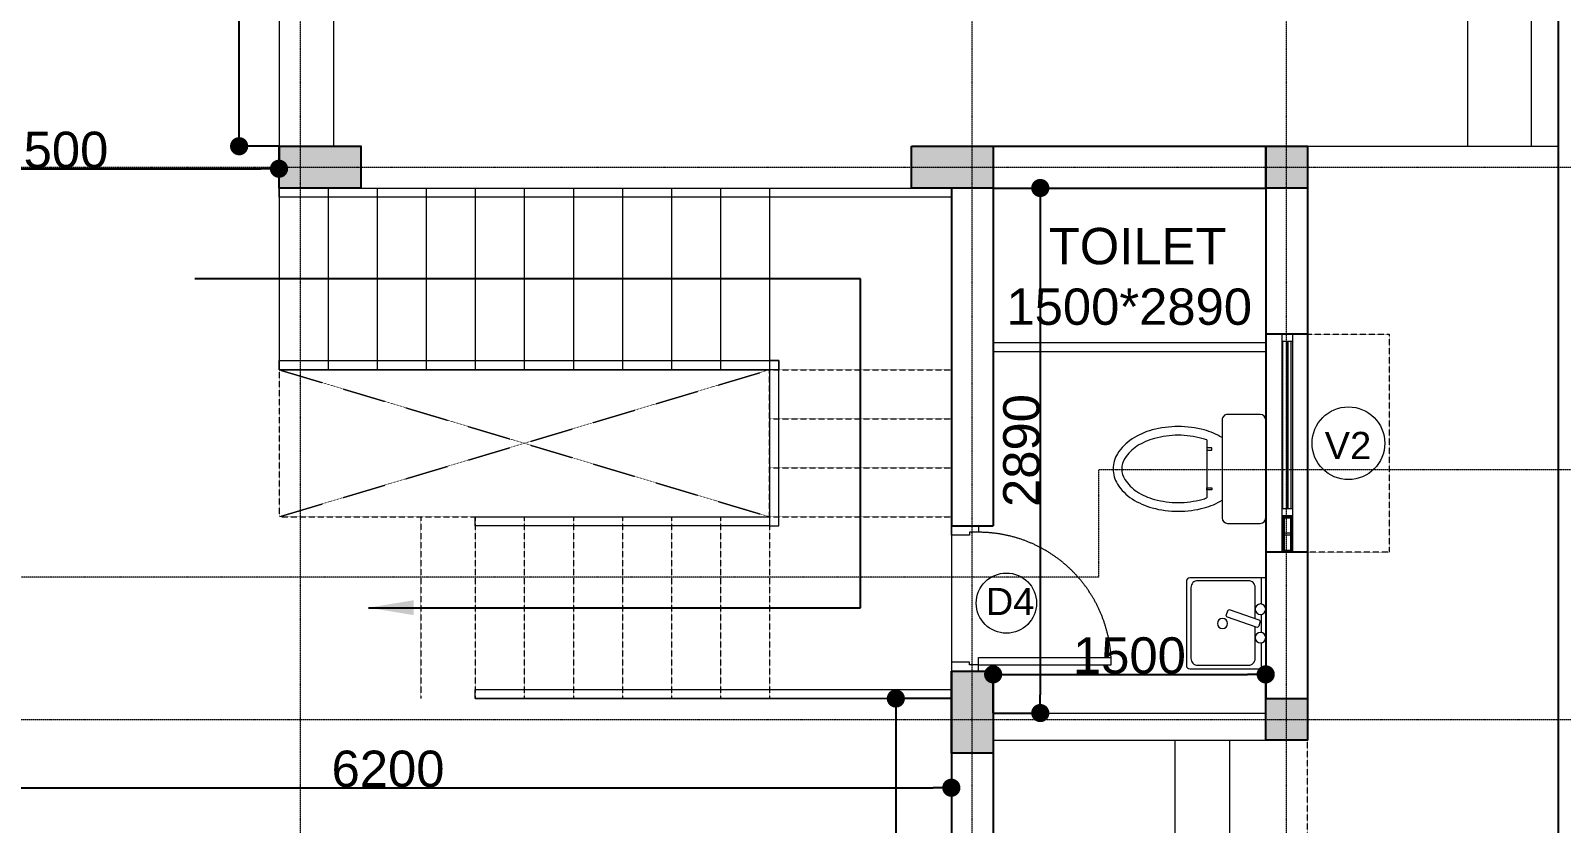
# Model space of a CAD drawing. Header units: millimetres. Extents: x -425671 to 598394, y -194194 to 343585.
# Drawn here: x 51402 to 59826, y 61605 to 65968 of the extents above; entities that cross this region are included whole.
import ezdxf

# ---------------------------------------------------------------- set-up
doc = ezdxf.new("R2010")
doc.units = ezdxf.units.MM
for name, pattern in [('ACAD_ISO10W100', [18, 12, -3, 0, -3]), ('DOT3', [0.06, 0, -0.06]), ('HIDDEN', [9.525, 6.35, -3.175])]:
    doc.linetypes.add(name, pattern=pattern)
for name, color, linetype, lineweight in [('150mm Wall', 250, 'Continuous', 13), ('230mm Wall', 250, 'Continuous', 25), ('bath fur', 250, 'Continuous', 5), ('Bathroom Door', 250, 'Continuous', 9), ('Centre line', 30, 'Continuous', 9), ('Column', 250, 'Continuous', 25), ('Cutout', 250, 'Continuous', 5), ('Guide', 7, 'Continuous', 18), ('Hidden', 250, 'Continuous', 5), ('Level', 250, 'Continuous', 13), ('Railing', 250, 'Continuous', 9), ('S-DIM', 30, 'Continuous', 13), ('Staircase', 250, 'Continuous', 9), ('TEXT', 30, 'DOT3', 9), ('VENT', 250, 'Continuous', 9)]:
    doc.layers.add(name, color=color, linetype=linetype, lineweight=lineweight)
doc.styles.get("Standard").update_dxf_attribs({"font": 'arial.ttf'})
doc.dimstyles.new('ISO-25', dxfattribs={"dimtxt": 200, "dimasz": 180, "dimexe": 1.25, "dimexo": 0.625, "dimtad": 1, "dimtxsty": 'Standard', "dimblk": 'DOT', "dimcen": 2.5, "dimadec": 0, "dimazin": 0, "dimtfac": 1, "dimtmove": 0, "dimatfit": 3, "dimfxl": 0, "dimarcsym": 0})

# ---------------------------------------------------------------- blocks, each defined once
blk = doc.blocks.new('WASH')
at = {"layer": 'bath fur', "linetype": 'Continuous'}
for p, q in [((2471147545.2, 936774026.3), (2471147545.2, 936774048.7)), ((2471147545.2, 936774048.7), (2471148045.2, 936774048.7)), ((2471148045.2, 936774048.7), (2471148045.2, 936774026.3))]:
    blk.add_line(p, q, dxfattribs=at)
at = {"layer": 'bath fur'}
blk.add_line((2471147744.7, 936774026.3), (2471147844.7, 936774026.3), dxfattribs=at)
for points in [[(2471147901.2, 936774026.3), (2471148045.2, 936774026.3), (2471148045.2, 936773630.6, -0.414214), (2471148026.6, 936773612), (2471147563.8, 936773612, -0.414214), (2471147545.2, 936773630.6), (2471147545.2, 936774026.3), (2471147688.2, 936774026.3)], [(2471147821.9, 936773990.6), (2471147992.9, 936773990.6, -0.414214), (2471148030.1, 936773953.4), (2471148030.1, 936773674.2, -0.414214), (2471147992.9, 936773637), (2471147602.1, 936773637, -0.414214), (2471147564.8, 936773674.2), (2471147564.8, 936773953.4, -0.414214), (2471147602.1, 936773990.6), (2471147773.9, 936773990.6)]]:
    blk.add_lwpolyline(points, format="xyb", dxfattribs=at)
blk.add_lwpolyline([(2471147800.6, 936774017.2), (2471147780.6, 936774010.2, 0.414214), (2471147773.8, 936773995.9), (2471147829.1, 936773839.2, 0.414214), (2471147843.3, 936773832.4), (2471147863.4, 936773839.5, 0.414214), (2471147870.2, 936773853.7), (2471147814.9, 936774010.4, 0.414214)], format="xyb", close=True, dxfattribs=at)
for centre, radius in [((2471147716.5, 936774019.7), 29), ((2471147873, 936774019.7), 29), ((2471147794.7, 936773810.9), 27.9)]:
    blk.add_circle(centre, radius, dxfattribs=at)
blk = doc.blocks.new('WC')
at = {"layer": 'bath fur', "linetype": 'Continuous'}
for p, q in [((2471147570.3, 936774641.7), (2471147390.3, 936774641.7)), ((2471147360.3, 936774611.7), (2471147360.3, 936774071.7)), ((2471147600.3, 936774071.7), (2471147600.3, 936774611.7)), ((2471147684.3, 936774182.3), (2471147684.3, 936774501.2)), ((2471147657.4, 936774456.9), (2471147684.4, 936774456.9)), ((2471147657.4, 936774445.2), (2471147657.4, 936774456.9)), ((2471147684.4, 936774445.2), (2471147657.4, 936774445.2)), ((2471147684.4, 936774456.9), (2471147684.4, 936774445.2)), ((2471147684.4, 936774238), (2471147657.4, 936774238)), ((2471147657.4, 936774238), (2471147657.4, 936774226.3)), ((2471147657.4, 936774226.3), (2471147684.4, 936774226.3)), ((2471147684.4, 936774226.3), (2471147684.4, 936774238)), ((2471147390.3, 936774041.7), (2471147570.3, 936774041.7))]:
    blk.add_line(p, q, dxfattribs=at)
for centre, radius, start, end in [((2471147390.3, 936774611.7), 30, 90, 180), ((2471147570.3, 936774611.7), 30, 0, 90), ((2471147799.7, 936774181.2), 388.2, 105.07314, 120.90344), ((2471147841.7, 936774025.2), 549.7, 90, 105.07314), ((2471147841.7, 936774025.2), 549.7, 74.92686, 90), ((2471147883.7, 936774181.2), 388.2, 56.96846, 74.92686), ((2471147799.7, 936774181.2), 340.2, 105.07314, 109.82401), ((2471147841.7, 936774025.2), 501.7, 90, 105.07314), ((2471147841.7, 936774025.2), 501.7, 74.92686, 90), ((2471147883.7, 936774181.2), 340.2, 56.96846, 74.92686), ((2471147947.7, 936774279.7), 222.7, 32.49978, 56.96846), ((2471147947.7, 936774279.7), 270.7, 32.49978, 56.96846), ((2471148045.1, 936774341.7), 107.2, 0, 32.49978), ((2471148045.1, 936774341.7), 155.2, 0, 32.49978), ((2471148045.1, 936774341.7), 107.2, 327.50022, 0), ((2471148045.1, 936774341.7), 155.2, 327.50022, 0), ((2471147883.7, 936774502.3), 340.2, 285.07314, 303.03154), ((2471147947.7, 936774403.8), 222.7, 303.03154, 327.50022), ((2471147947.7, 936774403.8), 270.7, 303.03154, 327.50022), ((2471147799.7, 936774502.3), 388.2, 239.09656, 254.92686), ((2471147799.7, 936774502.3), 340.2, 250.17599, 254.92686), ((2471147841.7, 936774658.2), 549.7, 254.92686, 270), ((2471147841.7, 936774658.2), 501.7, 254.92686, 270), ((2471147841.7, 936774658.2), 501.7, 270, 285.07314), ((2471147841.7, 936774658.2), 549.7, 270, 285.07314), ((2471147883.7, 936774502.3), 388.2, 285.07314, 303.03154), ((2471147390.3, 936774071.7), 30, 180, 270), ((2471147570.3, 936774071.7), 30, 270, 0)]:
    blk.add_arc(centre, radius, start, end, dxfattribs=at)
blk = doc.blocks.new('Door1')
at = {"layer": 'Bathroom Door'}
for p, q in [((1900.5856, 444.8857), (1899.8556, 444.8857)), ((1900.5856, 444.8457), (1899.8567, 444.8457))]:
    blk.add_line(p, q, dxfattribs=at)
for points in [[(1900.7356, 444.9207), (1900.5856, 444.9207), (1900.5856, 444.8857), (1900.6356, 444.8857), (1900.6356, 444.8707), (1900.7356, 444.8707), (1900.7356, 444.9207)], [(1900.5856, 444.8857), (1900.5856, 444.8457)], [(1900.7356, 444.1207), (1900.5856, 444.1207), (1900.5856, 444.1557), (1900.6356, 444.1557), (1900.6356, 444.1707), (1900.7356, 444.1707), (1900.7356, 444.1207)]]:
    blk.add_lwpolyline(points, dxfattribs=at)
at = {"layer": 'Bathroom Door', "linetype": 'HIDDEN', "ltscale": 20}
blk.add_arc((1900.5856, 444.8857), 0.73, 180, 270, dxfattribs=at)
blk = doc.blocks.new('Vent1')
at = {"layer": 'VENT', "linetype": 'Continuous'}
for points in [[(3464310, 845520), (3464250, 845520)], [(3464250, 844320), (3464250, 845520)], [(3464310, 845480), (3464250, 845480)], [(3464255, 844560), (3464255, 845480)], [(3464300, 844560), (3464300, 845480)], [(3464310, 844320), (3464310, 845520)], [(3464310, 844560), (3464250, 844560)], [(3464310, 844520), (3464250, 844520)], [(3464310, 844425), (3464250, 844425)], [(3464310, 844415), (3464250, 844415)], [(3464310, 844320), (3464250, 844320)]]:
    blk.add_lwpolyline(points, dxfattribs=at)
at = {"layer": 'VENT', "color": 4, "linetype": 'Continuous'}
for points in [[(3464277, 844560), (3464277, 845480)], [(3464283, 844560), (3464283, 845480)]]:
    blk.add_lwpolyline(points, dxfattribs=at)
at = {"layer": 'VENT', "linetype": 'Continuous'}
for points in [[(3464310, 844320), (3464310, 844520), (3464250, 844520), (3464250, 844320)], [(3464304, 844326), (3464304, 844514), (3464256, 844514), (3464256, 844326)], [(3464298, 844332), (3464298, 844508), (3464262, 844508), (3464262, 844332)]]:
    blk.add_lwpolyline(points, close=True, dxfattribs=at)
blk = doc.blocks.new('_Dot')
at = {"color": 0, "linetype": 'ByBlock', "lineweight": -2}
blk.add_line((-0.5, 0), (-1, 0), dxfattribs=at)
at = {"color": 0, "linetype": 'ByBlock', "const_width": 0.5}
blk.add_lwpolyline([(-0.25, 0, 1), (0.25, 0, 1)], format="xyb", close=True, dxfattribs=at)
blk = doc.blocks.new('*D185')
at = {"layer": 'Defpoints', "color": 0, "transparency": 16777216}
for p in [(56469, 62291.8), (56163.6, 56241.8), (56469, 56241.8)]:
    blk.add_point(p, dxfattribs=at)
at = {"layer": 'S-DIM', "color": 0, "lineweight": -2, "transparency": 16777216}
for p, q in [((56468.4, 62291.8), (56162.4, 62291.8)), ((56163.6, 62191.8), (56163.6, 56341.8)), ((56468.4, 56241.8), (56162.4, 56241.8))]:
    blk.add_line(p, q, dxfattribs=at)
at = {"layer": 'S-DIM', "color": 0, "lineweight": -2, "transparency": 16777216, "xscale": 100, "yscale": 100, "zscale": 100}
for p, rotation in [((56163.6, 62291.8), 90), ((56163.6, 56241.8), 270)]:
    blk.add_blockref('_Dot', p, dxfattribs=dict(at, rotation=rotation))
at = {"layer": 'S-DIM', "color": 0, "transparency": 16777216, "insert": (56060.9, 59266.8), "char_height": 200, "attachment_point": 5, "rotation": 90}
blk.add_mtext('6050', dxfattribs=at)
blk = doc.blocks.new('*D186')
at = {"layer": 'Defpoints', "color": 0, "transparency": 16777216}
for p in [(50269, 62291.8), (56469, 62291.8), (56469, 61800.8)]:
    blk.add_point(p, dxfattribs=at)
at = {"layer": 'S-DIM', "color": 0, "lineweight": -2, "transparency": 16777216}
for p, q in [((50269, 62291.2), (50269, 61799.6)), ((56469, 62291.2), (56469, 61799.6)), ((50369, 61800.8), (56369, 61800.8))]:
    blk.add_line(p, q, dxfattribs=at)
at = {"layer": 'S-DIM', "color": 0, "lineweight": -2, "transparency": 16777216, "xscale": 100, "yscale": 100, "zscale": 100, "rotation": 180}
blk.add_blockref('_Dot', (50269, 61800.8), dxfattribs=at)
at = {"layer": 'S-DIM', "color": 0, "lineweight": -2, "transparency": 16777216, "xscale": 100, "yscale": 100, "zscale": 100}
blk.add_blockref('_Dot', (56469, 61800.8), dxfattribs=at)
at = {"layer": 'S-DIM', "color": 0, "transparency": 16777216, "insert": (53369, 61903.6), "char_height": 200, "attachment_point": 5}
blk.add_mtext('6200', dxfattribs=at)
blk = doc.blocks.new('*D197')
at = {"layer": 'Defpoints', "color": 0, "transparency": 16777216}
for p in [(50269, 65331.8), (52769, 65331.8), (52769, 65207.7)]:
    blk.add_point(p, dxfattribs=at)
at = {"layer": 'S-DIM', "color": 0, "lineweight": -2, "transparency": 16777216}
for p, q in [((50269, 65331.2), (50269, 65206.4)), ((52769, 65331.2), (52769, 65206.4)), ((50369, 65207.7), (52669, 65207.7))]:
    blk.add_line(p, q, dxfattribs=at)
at = {"layer": 'S-DIM', "color": 0, "lineweight": -2, "transparency": 16777216, "xscale": 100, "yscale": 100, "zscale": 100, "rotation": 180}
blk.add_blockref('_Dot', (50269, 65207.7), dxfattribs=at)
at = {"layer": 'S-DIM', "color": 0, "lineweight": -2, "transparency": 16777216, "xscale": 100, "yscale": 100, "zscale": 100}
blk.add_blockref('_Dot', (52769, 65207.7), dxfattribs=at)
at = {"layer": 'S-DIM', "color": 0, "transparency": 16777216, "insert": (51519, 65310.4), "char_height": 200, "attachment_point": 5}
blk.add_mtext('2500', dxfattribs=at)
blk = doc.blocks.new('*D201')
at = {"layer": 'Defpoints', "color": 0, "transparency": 16777216}
for p in [(52549.6, 70101.8), (52769, 70101.8), (52769, 65331.8)]:
    blk.add_point(p, dxfattribs=at)
at = {"layer": 'S-DIM', "color": 0, "lineweight": -2, "transparency": 16777216}
for p, q in [((52768.4, 70101.8), (52548.4, 70101.8)), ((52549.6, 65431.8), (52549.6, 70001.8)), ((52768.4, 65331.8), (52548.4, 65331.8))]:
    blk.add_line(p, q, dxfattribs=at)
at = {"layer": 'S-DIM', "color": 0, "lineweight": -2, "transparency": 16777216, "xscale": 100, "yscale": 100, "zscale": 100}
for p, rotation in [((52549.6, 70101.8), 90), ((52549.6, 65331.8), 270)]:
    blk.add_blockref('_Dot', p, dxfattribs=dict(at, rotation=rotation))
at = {"layer": 'S-DIM', "color": 0, "transparency": 16777216, "insert": (52446.9, 67716.8), "char_height": 200, "attachment_point": 5, "rotation": 90}
blk.add_mtext('4770', dxfattribs=at)
blk = doc.blocks.new('*D203')
at = {"layer": 'Defpoints', "color": 0, "transparency": 16777216}
for p in [(58199, 62424.7), (56699, 62211.8), (58199, 62211.8)]:
    blk.add_point(p, dxfattribs=at)
at = {"layer": 'S-DIM', "color": 0, "lineweight": -2, "transparency": 16777216}
for p, q in [((56699, 62212.4), (56699, 62426)), ((56799, 62424.7), (58099, 62424.7)), ((58199, 62212.4), (58199, 62426))]:
    blk.add_line(p, q, dxfattribs=at)
at = {"layer": 'S-DIM', "color": 0, "lineweight": -2, "transparency": 16777216, "xscale": 100, "yscale": 100, "zscale": 100, "rotation": 180}
blk.add_blockref('_Dot', (56699, 62424.7), dxfattribs=at)
at = {"layer": 'S-DIM', "color": 0, "lineweight": -2, "transparency": 16777216, "xscale": 100, "yscale": 100, "zscale": 100}
blk.add_blockref('_Dot', (58199, 62424.7), dxfattribs=at)
at = {"layer": 'S-DIM', "color": 0, "transparency": 16777216, "insert": (57449, 62527.4), "char_height": 200, "attachment_point": 5}
blk.add_mtext('1500', dxfattribs=at)
blk = doc.blocks.new('*D204')
at = {"layer": 'Defpoints', "color": 0, "transparency": 16777216}
for p in [(56699, 65101.8), (56699, 62211.8), (56958.5, 62211.8)]:
    blk.add_point(p, dxfattribs=at)
at = {"layer": 'S-DIM', "color": 0, "lineweight": -2, "transparency": 16777216}
for p, q in [((56699.7, 65101.8), (56959.7, 65101.8)), ((56958.5, 65001.8), (56958.5, 62311.8)), ((56699.7, 62211.8), (56959.7, 62211.8))]:
    blk.add_line(p, q, dxfattribs=at)
at = {"layer": 'S-DIM', "color": 0, "lineweight": -2, "transparency": 16777216, "xscale": 100, "yscale": 100, "zscale": 100}
for p, rotation in [((56958.5, 65101.8), 90), ((56958.5, 62211.8), 270)]:
    blk.add_blockref('_Dot', p, dxfattribs=dict(at, rotation=rotation))
at = {"layer": 'S-DIM', "color": 0, "transparency": 16777216, "insert": (56855.7, 63656.8), "char_height": 200, "attachment_point": 5, "rotation": 90}
blk.add_mtext('2890', dxfattribs=at)
blk = doc.blocks.new('d4')
at = {"layer": 'TEXT', "linetype": 'Continuous'}
blk.add_circle((543327.5, -501565.5), 165.7, dxfattribs=at)
at = {"layer": 'TEXT', "linetype": 'Continuous', "insert": (543213.9, -501481.4), "char_height": 150, "attachment_point": 1}
blk.add_mtext_dynamic_manual_height_columns('D4', width=1465.444, gutter_width=12.5, heights=[0], dxfattribs=at)
blk = doc.blocks.new('V2')
at = {"layer": 'TEXT', "linetype": 'Continuous'}
blk.add_circle((537022.9, -496046.3), 200, dxfattribs=at)
at = {"layer": 'TEXT', "linetype": 'Continuous', "insert": (536892.2, -495983.7), "char_height": 150, "attachment_point": 1}
blk.add_mtext_dynamic_manual_height_columns('V2', width=2115.625, gutter_width=12.5, heights=[0], dxfattribs=at)

msp = doc.modelspace()

# ---------------------------------------------------------------- hatches: boundary and pattern name
at = {"layer": 'Column', "transparency": 33554687}
h = msp.add_hatch(color=256, dxfattribs=at)
h.dxf.hatch_style = 1
h.paths.add_polyline_path([(56699.03, 56461.756), (56469.03, 56461.756), (56469.03, 56011.756), (56699.03, 56011.756)])
h.paths.add_polyline_path([(50269.03, 56461.756), (50039.03, 56461.756), (50039.03, 56011.756), (50269.03, 56011.756)])
h.paths.add_polyline_path([(45844.03, 56461.756), (45614.03, 56461.756), (45614.03, 56011.756), (45844.03, 56011.756)])
h.paths.add_polyline_path([(45844.03, 62291.777), (45614.03, 62291.777), (45614.03, 61841.777), (45844.03, 61841.777)])
h.paths.add_polyline_path([(50269.03, 62291.777), (49819.03, 62291.777), (49819.03, 62061.777), (50269.03, 62061.777)])
h.paths.add_polyline_path([(56699.03, 62441.777), (56469.03, 62441.777), (56469.03, 61991.777), (56699.03, 61991.777)])
h.paths.add_polyline_path([(58429.03, 62291.777), (58199.03, 62291.777), (58199.03, 62061.777), (58429.03, 62061.777)])
h.paths.add_polyline_path([(58429.03, 65331.777), (58199.03, 65331.777), (58199.03, 65101.777), (58429.03, 65101.777)])
h.paths.add_polyline_path([(56699.03, 65331.777), (56249.03, 65331.777), (56249.03, 65101.777), (56699.03, 65101.777)])
h.paths.add_polyline_path([(53219.03, 65331.777), (52769.03, 65331.777), (52769.03, 65101.777), (53219.03, 65101.777)])
h.paths.add_polyline_path([(50269.03, 65331.777), (49819.03, 65331.777), (49819.03, 65101.777), (50269.03, 65101.777)])
h.paths.add_polyline_path([(47409.03, 65331.777), (46959.03, 65331.777), (46959.03, 65101.777), (47409.03, 65101.777)])
h.paths.add_polyline_path([(44339.03, 68401.777), (44109.03, 68401.777), (44109.03, 68171.777), (44339.03, 68171.777)])
h.paths.add_polyline_path([(47189.03, 68401.777), (46959.03, 68401.777), (46959.03, 68171.777), (47189.03, 68171.777)])
h.paths.add_polyline_path([(52999.03, 70331.777), (52549.03, 70331.777), (52549.03, 70101.777), (52999.03, 70101.777)])
h.paths.add_polyline_path([(56699.03, 70331.777), (56249.03, 70331.777), (56249.03, 70101.777), (56699.03, 70101.777)])
h.paths.add_polyline_path([(47189.03, 70331.777), (46959.03, 70331.777), (46959.03, 70101.777), (47189.03, 70101.777)])
h.paths.add_polyline_path([(44339.03, 70331.777), (44109.03, 70331.777), (44109.03, 70101.777), (44339.03, 70101.777)])
h.paths.add_polyline_path([(44339.03, 74101.777), (44109.03, 74101.777), (44109.03, 73651.777), (44339.03, 73651.777)])
h.paths.add_polyline_path([(47409.03, 74101.777), (46959.03, 74101.777), (46959.03, 73871.777), (47409.03, 73871.777)])
h.paths.add_polyline_path([(52999.03, 74101.777), (52549.03, 74101.777), (52549.03, 73871.777), (52999.03, 73871.777)])
h.paths.add_polyline_path([(56699.03, 74101.777), (56249.03, 74101.777), (56249.03, 73871.777), (56699.03, 73871.777)])

# ---------------------------------------------------------------- linework, layer by layer
at = {"layer": '150mm Wall'}
for p, q in [((56699.03, 62211.777), (58199.03, 62211.777)), ((56699.03, 62061.777), (58199.03, 62061.777))]:
    msp.add_line(p, q, dxfattribs=at)
at = {"layer": '230mm Wall'}
for p, q in [((56469.03, 65331.777), (58199.03, 65331.777)), ((56699.03, 65331.777), (56699.03, 63241.777)), ((58199.03, 65331.777), (58199.03, 62291.777)), ((58199.03, 65331.777), (58429.03, 65331.777)), ((58429.03, 65331.777), (58429.03, 62291.777)), ((56469.03, 65101.777), (56469.03, 63241.777)), ((56699.03, 65101.777), (58199.03, 65101.777)), ((58429.03, 64296.777), (58199.03, 64296.777)), ((56469.03, 63241.777), (56699.03, 63241.777)), ((58429.03, 63096.777), (58199.03, 63096.777)), ((56469.03, 62441.777), (56699.03, 62441.777)), ((56469.03, 62441.777), (56699.03, 62441.777)), ((56469.03, 62441.777), (56469.03, 60626.777)), ((56699.03, 62441.777), (56699.03, 60626.777))]:
    msp.add_line(p, q, dxfattribs=at)
msp.add_lwpolyline([(40269.03, 55061.777), (40269.03, 76871.777), (59809.03, 76871.777), (59809.03, 51331.777), (40269.03, 51331.777), (40269.03, 51561.777)], dxfattribs=at)
at = {"layer": 'bath fur', "linetype": 'Continuous'}
for p, q in [((56699.03, 64251.777), (58199.03, 64251.777)), ((56699.03, 64201.777), (58199.03, 64201.777))]:
    msp.add_line(p, q, dxfattribs=at)
at = {"layer": 'Centre line', "linetype": 'ACAD_ISO10W100', "ltscale": 0.6}
for p, q in [((52886.511, 48101.777), (52886.538, 80101.777)), ((56584.023, 48101.777), (56584.05, 80101.777)), ((58314.015, 48101.777), (58314.042, 80101.777)), ((37039.03, 65216.777), (63039.03, 65216.777)), ((37039.03, 62176.777), (63039.03, 62176.777))]:
    msp.add_line(p, q, dxfattribs=at)
msp.add_lwpolyline([(63775.22, 63550.004), (57278.523, 63550.004), (57278.523, 62960.47), (49359.352, 62960.47), (49359.352, 63632.475), (36289.859, 63632.475)], dxfattribs=at)
at = {"layer": 'Column'}
for points in [[(52769.03, 65331.777), (53219.03, 65331.777), (53219.03, 65101.777), (52769.03, 65101.777)], [(56249.03, 65331.777), (56699.03, 65331.777), (56699.03, 65101.777), (56249.03, 65101.777)], [(58199.03, 65331.777), (58429.03, 65331.777), (58429.03, 65101.777), (58199.03, 65101.777)], [(56469.03, 62441.777), (56699.03, 62441.777), (56699.03, 61991.777), (56469.03, 61991.777)], [(58199.03, 62291.777), (58429.03, 62291.777), (58429.03, 62061.777), (58199.03, 62061.777)]]:
    msp.add_lwpolyline(points, close=True, dxfattribs=at)
at = {"layer": 'Cutout', "linetype": 'HIDDEN', "ltscale": 0.2}
for p, q in [((52769.03, 63291.777), (55469.03, 64101.777)), ((52769.03, 64101.777), (55469.03, 63291.777))]:
    msp.add_line(p, q, dxfattribs=at)
at = {"layer": 'Hidden'}
for points in [[(59809.03, 70101.777), (59309.03, 70101.777), (59309.03, 65331.777), (59809.03, 65331.777)], [(59809.03, 70101.777), (59659.03, 70101.777), (59659.03, 65331.777), (59809.03, 65331.777)]]:
    msp.add_lwpolyline(points, close=True, dxfattribs=at)
at = {"layer": 'Hidden', "linetype": 'HIDDEN', "ltscale": 0.2}
for points in [[(58429.03, 64296.777), (58879.03, 64296.777), (58879.03, 63096.777), (58429.03, 63096.777)], [(52769.03, 63291.777), (55469.03, 63291.777), (55469.03, 64101.777), (52769.03, 64101.777)]]:
    msp.add_lwpolyline(points, close=True, dxfattribs=at)
msp.add_lwpolyline([(56699.03, 56011.756), (58429.03, 56011.772), (58429.03, 62061.777)], dxfattribs=at)
at = {"layer": 'Level', "ltscale": 0.2}
for p, q in [((58429.03, 65331.777), (59809.03, 65331.777)), ((57699.03, 62061.777), (57699.03, 56011.756)), ((57999.03, 62061.777), (57999.03, 56011.756))]:
    msp.add_line(p, q, dxfattribs=at)
at = {"layer": 'Level'}
for points in [[(56699.03, 69331.777), (52769.03, 69331.777), (52769.03, 65331.777)], [(56699.03, 69031.777), (53069.03, 69031.777), (53069.03, 65331.777)]]:
    msp.add_lwpolyline(points, dxfattribs=at)
at = {"layer": 'Railing'}
for points in [[(52769.03, 65101.777), (56469.03, 65101.777), (56469.03, 65051.777), (52769.03, 65051.777)], [(52769.03, 64151.777), (55519.03, 64151.777), (55519.03, 64101.777), (52769.03, 64101.777)], [(55519.03, 64151.777), (55469.03, 64151.777), (55469.03, 63241.777), (55519.03, 63241.777)], [(53849.03, 63291.777), (55469.03, 63291.777), (55469.03, 63241.777), (53849.03, 63241.777)], [(53849.03, 62341.777), (56469.03, 62341.777), (56469.03, 62291.777), (53849.03, 62291.777)]]:
    msp.add_lwpolyline(points, close=True, dxfattribs=at)
at = {"layer": 'Staircase'}
for p, q in [((52769.03, 65101.777), (56469.03, 65101.777)), ((52769.03, 65101.777), (52769.03, 64101.777)), ((53039.03, 65101.777), (53039.03, 64101.777)), ((53309.03, 65101.777), (53309.03, 64101.777)), ((53579.03, 65101.777), (53579.03, 64101.777)), ((53849.03, 65101.777), (53849.03, 64101.777)), ((54119.03, 65101.777), (54119.03, 64101.777)), ((54389.03, 65101.777), (54389.03, 64101.777)), ((54659.03, 65101.777), (54659.03, 64101.777)), ((54929.03, 65101.777), (54929.03, 64101.777)), ((55199.03, 65101.777), (55199.03, 64101.777)), ((55469.03, 65101.777), (55469.03, 64101.777)), ((52769.03, 64101.777), (55469.03, 64101.777)), ((55469.03, 64101.777), (55469.03, 63291.777)), ((53849.03, 63291.777), (55469.03, 63291.777)), ((56469.03, 63291.777), (56469.03, 62291.777)), ((53849.03, 62291.777), (56469.03, 62291.777))]:
    msp.add_line(p, q, dxfattribs=at)
at = {"layer": 'Staircase', "linetype": 'HIDDEN', "ltscale": 0.2}
for p, q in [((55469.03, 64101.777), (56469.03, 64101.777)), ((55469.03, 63831.777), (56469.03, 63831.777)), ((55469.03, 63561.777), (56469.03, 63561.777)), ((53549.03, 63291.777), (53549.03, 62291.777)), ((53849.03, 63291.777), (53849.03, 62291.777)), ((54119.03, 63291.777), (54119.03, 62291.777)), ((54389.03, 63291.777), (54389.03, 62291.777)), ((54659.03, 63291.777), (54659.03, 62291.777)), ((54929.03, 63291.777), (54929.03, 62291.777)), ((55199.03, 63291.777), (55199.03, 62291.777)), ((55469.03, 63291.777), (56469.03, 63291.777)), ((55469.03, 63291.777), (55469.03, 62291.777))]:
    msp.add_line(p, q, dxfattribs=at)

# ---------------------------------------------------------------- block references
at = {"layer": 'bath fur', "linetype": 'Continuous', "rotation": 180}
msp.add_blockref('WC', (2471205559.322, 936837897.321), dxfattribs=at)
at = {"layer": 'bath fur', "linetype": 'Continuous', "xscale": -1, "rotation": 270}
msp.add_blockref('WASH', (-936715849.672, -2471085089.625), dxfattribs=at)
at = {"layer": 'Bathroom Door', "xscale": 1000, "yscale": 1000, "zscale": 1000, "rotation": 179.9999999991996}
msp.add_blockref('Door1', (1957204.67, 507362.507), dxfattribs=at)
at = {"layer": 'Level', "linetype": 'Continuous', "lineweight": 9}
msp.add_blockref('V2', (-478368.83, 559743.124), dxfattribs=at)
at = {"layer": 'Railing'}
msp.add_blockref('Vent1', (-3405961.054, -781223.223), dxfattribs=at)
at = {"layer": 'TEXT', "linetype": 'Continuous'}
msp.add_blockref('d4', (-486555.503, 564382.335), dxfattribs=at)

# ---------------------------------------------------------------- texts
at = {"layer": 'TEXT', "linetype": 'Continuous', "insert": (56772.165, 64882.094), "char_height": 200, "attachment_point": 1}
msp.add_mtext_dynamic_manual_height_columns('   TOILET\\P1500*2890', width=1683.4685, gutter_width=12.5, heights=[0], dxfattribs=at)

# ---------------------------------------------------------------- dimensions: what is measured, and where the dimension line sits
at = {"layer": 'S-DIM'}
for base, p1, p2, picture, middle in [((52549.624, 70101.777), (52769.03, 65331.777), (52769.03, 70101.777), '*D201', (52446.885, 67716.777)), ((56958.477, 62211.777), (56699.03, 65101.777), (56699.03, 62211.777), '*D204', (56855.738, 63656.777)), ((56163.605, 56241.777), (56469.03, 62291.777), (56469.03, 56241.777), '*D185', (56060.865, 59266.777))]:
    dim = msp.add_linear_dim(base=base, p1=p1, p2=p2, angle=90, dimstyle='ISO-25', override={"dimasz": 100}, dxfattribs=at)
    dim.commit()
    dim.dimension.update_dxf_attribs({"geometry": picture, "text_midpoint": middle})
for base, p1, p2, picture, middle in [((52769.03, 65207.696), (50269.03, 65331.777), (52769.03, 65331.777), '*D197', (51519.03, 65310.435)), ((58199.03, 62424.705), (56699.03, 62211.777), (58199.03, 62211.777), '*D203', (57449.03, 62527.445)), ((56469.03, 61800.821), (50269.03, 62291.777), (56469.03, 62291.777), '*D186', (53369.03, 61903.561))]:
    dim = msp.add_linear_dim(base=base, p1=p1, p2=p2, dimstyle='ISO-25', override={"dimasz": 100}, dxfattribs=at)
    dim.commit()
    dim.dimension.update_dxf_attribs({"geometry": picture, "text_midpoint": middle})

# ---------------------------------------------------------------- leaders
at = {"layer": 'Guide'}
msp.add_leader([(53260.667, 62791.777), (55969.03, 62791.777), (55969.03, 64601.777), (52306.361, 64601.777)], dimstyle='ISO-25', override={"dimasz": 250}, dxfattribs=at)

doc.saveas('drawing.dxf')
